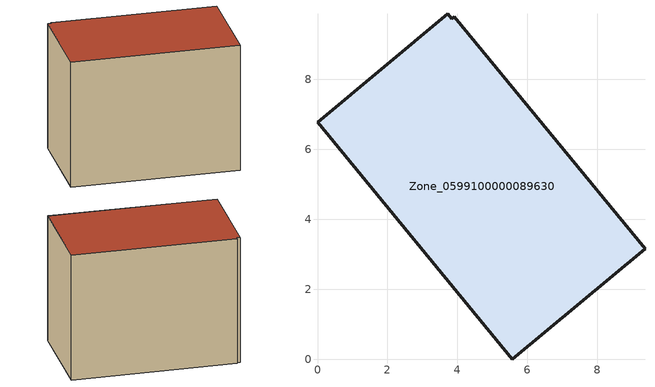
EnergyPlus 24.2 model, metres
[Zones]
Zone_0599100000089630
 floor ground (C_G): 3.9,9.78 9.36,3.15 5.57,0 0,6.77 3.73,9.87 3.83,9.72 z0
 wall outside (C_F): 5.57,0 9.36,3.15 3.9,9.78 3.83,9.72 3.73,9.87 0,6.77 5.57,0 z0:6.89
 roof outside (C_R): 9.36,3.15 3.9,9.78 3.83,9.72 3.73,9.87 0,6.77 5.57,0 z6.89
[BUILDING]
Pand.0599100000089630: North Axis=0; Terrain=City; Loads Convergence Tolerance Value=0.04; Temperature Convergence Tolerance Value=0.4; Solar Distribution=FullExterior; Maximum Number of Warmup Days=25; Minimum Number of Warmup Days=1
[Site:Location]
Rotterdam.The.Hague.AP_ZH_NLD Design_Conditions: Latitude=51.96; Longitude=4.45; Time Zone=1; Elevation=-4.5
[SITE:GROUNDTEMPERATURE:BUILDINGSURFACE]
18, 18, 18, 18, 18, 18, 18, 18, 18, 18, 18, 18
[MATERIAL] Thermal Absorptance=0.9; Solar Absorptance=0.7; Visible Absorptance=0.7
Name | Roughness | Thickness | Conductivity | Density | Specific Heat
G.TI.1946 | MediumSmooth | 0.15 | 1 | 540 | 1210
F.TI.1946 | Rough | 0.3 | 0.857143 | 1920 | 840
R.TI.1946 | MediumRough | 0.2 | 0.1 | 1500 | 1000
[CONSTRUCTION]
C_G: G.TI.1946
C_F: F.TI.1946
C_R: R.TI.1946
[ZONE]
Zone_0599100000089630: Type=1; Multiplier=1; Ceiling Height=Autocalculate; Volume=Autocalculate; Floor Area=autocalculate; Part of Total Floor Area=Yes
[ZONEINFILTRATION:DESIGNFLOWRATE]
Infil_Zone_0599100000089630: Zone or ZoneList or Space or SpaceList=Zone_0599100000089630; Schedule=AlwaysOn; Design Flow Rate Calculation Method=Flow/Area; Flow Rate per Floor Area=0.003; Constant Term Coefficient=1; Temperature Term Coefficient=0; Velocity Term Coefficient=0; Velocity Squared Term Coefficient=0
[HVACTEMPLATE:ZONE:IDEALLOADSAIRSYSTEM]
Zone_0599100000089630: Maximum Heating Supply Air Temperature=50; Minimum Cooling Supply Air Temperature=13; Maximum Heating Supply Air Humidity Ratio=0.0156; Minimum Cooling Supply Air Humidity Ratio=0.0077; Heating Limit=NoLimit; Cooling Limit=NoLimit; Dehumidification Control Type=ConstantSensibleHeatRatio; Cooling Sensible Heat Ratio=0.7; Dehumidification Setpoint=60; Humidification Control Type=None; Humidification Setpoint=30; Outdoor Air Method=None; Outdoor Air Flow Rate per Person=0.00944; Outdoor Air Flow Rate per Zone Floor Area=0; Outdoor Air Flow Rate per Zone=0; Demand Controlled Ventilation Type=None; Outdoor Air Economizer Type=NoEconomizer; Heat Recovery Type=None; Sensible Heat Recovery Effectiveness=0.7; Latent Heat Recovery Effectiveness=0.65
[ZONECONTROL:THERMOSTAT]
ThermostatControl_Zone_0599100000089630: Zone or ZoneList=Zone_0599100000089630; Control Type Schedule=DualSetpointControlType; Control 1=Thermostat_Zone_0599100000089630; Temperature Difference Between Cutout And Setpoint=0
[THERMOSTATSETPOINT:DUALSETPOINT]
Thermostat_Zone_0599100000089630: Heating Setpoint Temperature Schedule=HeatingSetpoint_Zone_0599100000089630; Cooling Setpoint Temperature Schedule=CoolingSetpoint_Zone_0599100000089630
[SCHEDULE:COMPACT]
HeatingSetpoint_Zone_0599100000089630: Through: 12/31, For: AllDays, Until: 24:00, 21
CoolingSetpoint_Zone_0599100000089630: Through: 12/31, For: AllDays, Until: 24:00, 24
DualSetpointControlType: Through: 12/31, For: AllDays, Until: 24:00, 4
AlwaysOn: Through: 12/31, For: AllDays, Until: 24:00, 1
